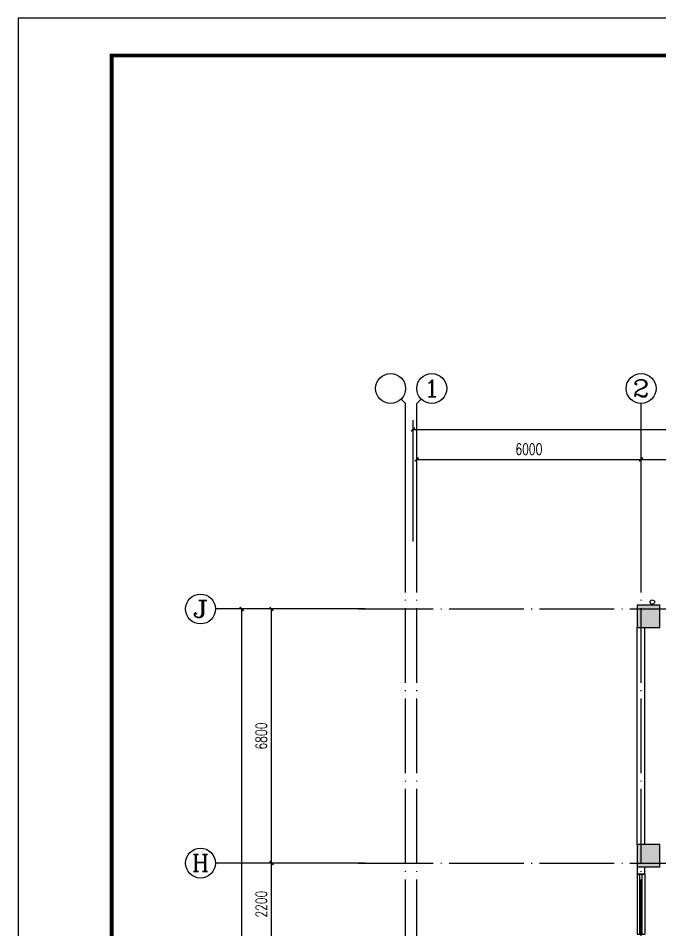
# Model space of a CAD drawing. Extents: x 888742 to 1277419, y 9079 to 622358.
# Drawn here: x 1039583 to 1056744, y 275666 to 300062 of the extents above; entities that cross this region are included whole.
import ezdxf
from ezdxf.enums import TextEntityAlignment as Align

# ---------------------------------------------------------------- set-up
doc = ezdxf.new("R2010")
doc.units = 0
doc.header["$LTSCALE"] = 1000
doc.header["$MEASUREMENT"] = 0
doc.linetypes.add('DOTE', pattern=[2.42, 2, -0.2, 0.02, -0.2])
for name, color, linetype in [('AXIS', 3, 'Continuous'), ('AXIS_TEXT', 7, 'Continuous'), ('COLUMN', 2, 'Continuous'), ('DOTE', 14, 'DOTE'), ('PUB_HATCH', 252, 'Continuous'), ('PUB_TITLE', 4, 'Continuous'), ('RAIN', 220, 'Continuous'), ('WALL', 2, 'Continuous'), ('WINDOW', 142, 'Continuous')]:
    doc.layers.add(name, color=color, linetype=linetype)
doc.styles.add('_TCH_AXIS', font='COMPLEX', dxfattribs={"bigfont": 'GBCBIG'})
doc.styles.add('_TCH_DIM_T3', font='SIMPLEX', dxfattribs={"width": 0.705882, "bigfont": 'GBCBIG'})
doc.styles.add('COMPLEX', font='COMPLEX')
doc.dimstyles.new('_TCH_ARCH&&100', dxfattribs={"dimtxt": 297.5, "dimasz": 100, "dimexe": 250, "dimexo": 300, "dimgap": 126.25, "dimtad": 1, "dimdec": 0, "dimzin": 0, "dimdsep": 46, "dimtxsty": '_TCH_DIM_T3', "dimblk": 'ARCHTICK', "dimcen": 0.09, "dimclrt": 7, "dimazin": 2, "dimtfac": 1, "dimtdec": 0, "dimtix": 1, "dimtmove": 2, "dimatfit": 3, "dimldrblk": 'ARCHTICK', "dimfxl": 1, "dimtolj": 1, "dimtzin": 0, "dimarcsym": 0})

# ---------------------------------------------------------------- blocks, each defined once
blk = doc.blocks.new('_ArchTick')
at = {"color": 0, "linetype": 'ByBlock', "const_width": 0.4}
blk.add_lwpolyline([(-0.5, -0.5), (0.5, 0.5)], dxfattribs=at)
blk = doc.blocks.new('*D326')
at = {"layer": 'AXIS', "color": 0, "lineweight": -2, "transparency": 16777216}
for p, q in [((1050244, 286053), (1050244, 288503)), ((1056244, 286053), (1056244, 288503)), ((1050244, 288253), (1056244, 288253))]:
    blk.add_line(p, q, dxfattribs=at)
at = {"layer": 'Defpoints', "color": 0, "transparency": 16777216}
for p in [(1056244, 288253), (1050244, 285753), (1056244, 285753)]:
    blk.add_point(p, dxfattribs=at)
at = {"layer": 'AXIS', "color": 0, "lineweight": -2, "transparency": 16777216, "xscale": 100, "yscale": 100, "zscale": 100, "rotation": 180}
blk.add_blockref('_ArchTick', (1050244, 288253), dxfattribs=at)
at = {"layer": 'AXIS', "color": 0, "lineweight": -2, "transparency": 16777216, "xscale": 100, "yscale": 100, "zscale": 100}
blk.add_blockref('_ArchTick', (1056244, 288253), dxfattribs=at)
at = {"layer": 'AXIS', "color": 7, "transparency": 16777216, "insert": (1053244, 288528), "char_height": 297.5, "attachment_point": 5, "style": '_TCH_DIM_T3'}
blk.add_mtext('\\A1;6000', dxfattribs=at)
blk = doc.blocks.new('*D327')
at = {"layer": 'AXIS', "color": 0, "lineweight": -2, "transparency": 16777216}
for p, q in [((1056244, 286053), (1056244, 288503)), ((1059344, 286053), (1059344, 288503)), ((1056244, 288253), (1059344, 288253))]:
    blk.add_line(p, q, dxfattribs=at)
at = {"layer": 'Defpoints', "color": 0, "transparency": 16777216}
for p in [(1059344, 288253), (1056244, 285753), (1059344, 285753)]:
    blk.add_point(p, dxfattribs=at)
at = {"layer": 'AXIS', "color": 0, "lineweight": -2, "transparency": 16777216, "xscale": 100, "yscale": 100, "zscale": 100, "rotation": 180}
blk.add_blockref('_ArchTick', (1056244, 288253), dxfattribs=at)
at = {"layer": 'AXIS', "color": 0, "lineweight": -2, "transparency": 16777216, "xscale": 100, "yscale": 100, "zscale": 100}
blk.add_blockref('_ArchTick', (1059344, 288253), dxfattribs=at)
at = {"layer": 'AXIS', "color": 7, "transparency": 16777216, "insert": (1057794, 288528), "char_height": 297.5, "attachment_point": 5, "style": '_TCH_DIM_T3'}
blk.add_mtext('\\A1;3100', dxfattribs=at)
blk = doc.blocks.new('*D336')
at = {"layer": 'AXIS', "color": 0, "lineweight": -2, "transparency": 16777216}
for p, q in [((1050144, 286053), (1050144, 289303)), ((1104344, 286053), (1104344, 289303)), ((1050144, 289053), (1104344, 289053))]:
    blk.add_line(p, q, dxfattribs=at)
at = {"layer": 'Defpoints', "color": 0, "transparency": 16777216}
for p in [(1104344, 289053), (1050144, 285753), (1104344, 285753)]:
    blk.add_point(p, dxfattribs=at)
at = {"layer": 'AXIS', "color": 0, "lineweight": -2, "transparency": 16777216, "xscale": 100, "yscale": 100, "zscale": 100, "rotation": 180}
blk.add_blockref('_ArchTick', (1050144, 289053), dxfattribs=at)
at = {"layer": 'AXIS', "color": 0, "lineweight": -2, "transparency": 16777216, "xscale": 100, "yscale": 100, "zscale": 100}
blk.add_blockref('_ArchTick', (1104344, 289053), dxfattribs=at)
at = {"layer": 'AXIS', "color": 7, "transparency": 16777216, "insert": (1077244, 289328), "char_height": 297.5, "attachment_point": 5, "style": '_TCH_DIM_T3'}
blk.add_mtext('\\A1;54200', dxfattribs=at)
blk = doc.blocks.new('*D344')
at = {"layer": 'AXIS', "color": 0, "lineweight": -2, "transparency": 16777216}
for p, q in [((1048560, 277451), (1046110, 277451)), ((1046360, 275251), (1046360, 277451)), ((1048560, 275251), (1046110, 275251))]:
    blk.add_line(p, q, dxfattribs=at)
at = {"layer": 'Defpoints', "color": 0, "transparency": 16777216}
for p in [(1046360, 277451), (1048860, 277451), (1048860, 275251)]:
    blk.add_point(p, dxfattribs=at)
at = {"layer": 'AXIS', "color": 0, "lineweight": -2, "transparency": 16777216, "xscale": 100, "yscale": 100, "zscale": 100}
for p, rotation in [((1046360, 277451), 90), ((1046360, 275251), 270)]:
    blk.add_blockref('_ArchTick', p, dxfattribs=dict(at, rotation=rotation))
at = {"layer": 'AXIS', "color": 7, "transparency": 16777216, "insert": (1046085, 276351), "char_height": 297.5, "attachment_point": 5, "rotation": 90, "style": '_TCH_DIM_T3'}
blk.add_mtext('\\A1;2200', dxfattribs=at)
blk = doc.blocks.new('*D345')
at = {"layer": 'AXIS', "color": 0, "lineweight": -2, "transparency": 16777216}
for p, q in [((1048560, 284251), (1046110, 284251)), ((1046360, 277451), (1046360, 284251)), ((1048560, 277451), (1046110, 277451))]:
    blk.add_line(p, q, dxfattribs=at)
at = {"layer": 'Defpoints', "color": 0, "transparency": 16777216}
for p in [(1046360, 284251), (1048860, 284251), (1048860, 277451)]:
    blk.add_point(p, dxfattribs=at)
at = {"layer": 'AXIS', "color": 0, "lineweight": -2, "transparency": 16777216, "xscale": 100, "yscale": 100, "zscale": 100}
for p, rotation in [((1046360, 284251), 90), ((1046360, 277451), 270)]:
    blk.add_blockref('_ArchTick', p, dxfattribs=dict(at, rotation=rotation))
at = {"layer": 'AXIS', "color": 7, "transparency": 16777216, "insert": (1046085, 280851), "char_height": 297.5, "attachment_point": 5, "rotation": 90, "style": '_TCH_DIM_T3'}
blk.add_mtext('\\A1;6800', dxfattribs=at)
blk = doc.blocks.new('*D346')
at = {"layer": 'AXIS', "color": 0, "lineweight": -2, "transparency": 16777216}
for p, q in [((1048560, 284251), (1045310, 284251)), ((1045560, 257852), (1045560, 284251)), ((1048560, 257852), (1045310, 257852))]:
    blk.add_line(p, q, dxfattribs=at)
at = {"layer": 'Defpoints', "color": 0, "transparency": 16777216}
for p in [(1045560, 284251), (1048860, 284251), (1048860, 257852)]:
    blk.add_point(p, dxfattribs=at)
at = {"layer": 'AXIS', "color": 0, "lineweight": -2, "transparency": 16777216, "xscale": 100, "yscale": 100, "zscale": 100}
for p, rotation in [((1045560, 284251), 90), ((1045560, 257852), 270)]:
    blk.add_blockref('_ArchTick', p, dxfattribs=dict(at, rotation=rotation))
at = {"layer": 'AXIS', "color": 7, "transparency": 16777216, "insert": (1045285, 271051), "char_height": 297.5, "attachment_point": 5, "rotation": 90, "style": '_TCH_DIM_T3'}
blk.add_mtext('\\A1;26400', dxfattribs=at)
blk = doc.blocks.new('$WINLIB2D$00000001')
at = {"color": 0}
for points in [[(-0.5, 0.5), (-0.5, -0.5)], [(-0.5, 0.5), (0.5, 0.5)], [(0.5, -0.5), (0.5, 0.5)], [(0.5, 0.167), (-0.5, 0.167)], [(0.5, -0.167), (-0.5, -0.167)], [(-0.5, -0.5), (0.5, -0.5)]]:
    blk.add_lwpolyline(points, dxfattribs=at)
blk = doc.blocks.new('_AXISO')
blk.add_circle((0, 0), 0.5)
at = {"layer": 'AXIS_TEXT', "style": 'COMPLEX', "width": 1.041667}
blk.add_attdef('A', text='', height=0.56, dxfattribs=at).set_placement((-0.25, -0.28), (0.25, -0.28), align=Align.FIT)

msp = doc.modelspace()

# ---------------------------------------------------------------- hatches: boundary and pattern name
at = {"layer": 'PUB_HATCH'}
for points in [[(1056144, 283751.2), (1056744, 283751.2), (1056744, 284351.2), (1056144, 284351.2)], [(1056144, 277351.2), (1056744, 277351.2), (1056744, 277951.2), (1056144, 277951.2)]]:
    msp.add_hatch(color=256, dxfattribs=at).paths.add_polyline_path(points)

# ---------------------------------------------------------------- linework, layer by layer
at = {"layer": 'AXIS'}
for p, q in [((1049826.9, 289870.4), (1049944, 289753.2)), ((1050361.2, 289870.4), (1050244, 289753.2)), ((1049944, 285753.2), (1049944, 289753.2)), ((1050244, 285753.2), (1050244, 289753.2)), ((1056244, 285753.2), (1056244, 289753.2)), ((1048859.7, 284251.2), (1044859.7, 284251.2)), ((1048859.7, 277451.2), (1044859.7, 277451.2))]:
    msp.add_line(p, q, dxfattribs=at)
at = {"layer": 'COLUMN'}
for p, q in [((1056744, 284351.2), (1056144, 284351.2)), ((1056144, 284351.2), (1056144, 283751.2)), ((1056744, 283751.2), (1056744, 284351.2)), ((1056144, 283751.2), (1056744, 283751.2)), ((1056744, 277951.2), (1056144, 277951.2)), ((1056144, 277951.2), (1056144, 277351.2)), ((1056744, 277351.2), (1056744, 277951.2)), ((1056144, 277351.2), (1056744, 277351.2))]:
    msp.add_line(p, q, dxfattribs=at)
at = {"layer": 'DOTE'}
for p, q in [((1049944, 255654.6, 0), (1049944, 285779.3)), ((1050244, 255654.6, 0), (1050244, 285753.2, 0)), ((1056244, 255654.6, 0), (1056244, 285753.2, 0)), ((1048686.9, 284251.2, 0), (1105889.7, 284251.2)), ((1048686.9, 277451.2), (1105889.7, 277451.2))]:
    msp.add_line(p, q, dxfattribs=at)
at = {"layer": 'PUB_TITLE'}
msp.add_lwpolyline([(1039583, 240661.5), (1123683, 240661.5), (1123683, 300061.5), (1039583, 300061.5)], close=True, dxfattribs=at)
at = {"layer": 'PUB_TITLE', "const_width": 100}
msp.add_lwpolyline([(1042083, 241661.5), (1122683, 241661.5), (1122683, 299061.5), (1042083, 299061.5)], close=True, dxfattribs=at)
at = {"layer": 'RAIN'}
msp.add_circle((1056544, 284436.2, 0), 60, dxfattribs=at)
at = {"layer": 'WALL'}
for p, q in [((1056144, 277951.2), (1056144, 283751.2)), ((1056344, 277951.2), (1056344, 283751.2)), ((1056144, 277351.2), (1056144, 277151.2)), ((1056144, 277151.2), (1056344, 277151.2)), ((1056344, 277151.2), (1056344, 277351.2))]:
    msp.add_line(p, q, dxfattribs=at)

# ---------------------------------------------------------------- block references
at = {"layer": 'AXIS', "xscale": 800, "yscale": 800, "zscale": 800}
msp.add_blockref('_AXISO', (1049544, 290153.2), dxfattribs=at)
at = {"layer": 'AXIS'}
ref = msp.add_blockref('_AXISO', (1050644, 290153.2), dxfattribs=dict(at, xscale=800, yscale=800, zscale=800))
ref.add_attrib('A', '1', dxfattribs={"layer": 'AXIS_TEXT', "height": 452.5, "style": '_TCH_AXIS', "width": 2.333333}).set_placement((1050417.8, 289927), (1050870.3, 289927), align=Align.FIT)
ref = msp.add_blockref('_AXISO', (1056244, 290153.2), dxfattribs=dict(at, xscale=800, yscale=800, zscale=800))
ref.add_attrib('A', '2', dxfattribs={"layer": 'AXIS_TEXT', "height": 452.5, "style": '_TCH_AXIS', "width": 1.5}).set_placement((1056017.8, 289927), (1056470.3, 289927), align=Align.FIT)
ref = msp.add_blockref('_AXISO', (1044459.7, 284251.2), dxfattribs=dict(at, xscale=800, yscale=800, zscale=800))
ref.add_attrib('A', 'J', dxfattribs={"layer": 'AXIS_TEXT', "height": 452.5, "style": '_TCH_AXIS', "width": 1.909091}).set_placement((1044233.5, 284024.9), (1044686, 284024.9), align=Align.FIT)
ref = msp.add_blockref('_AXISO', (1044459.7, 277451.2), dxfattribs=dict(at, xscale=800, yscale=800, zscale=800))
ref.add_attrib('A', 'H', dxfattribs={"layer": 'AXIS_TEXT', "height": 452.5, "style": '_TCH_AXIS', "width": 1.05}).set_placement((1044233.5, 277224.9), (1044686, 277224.9), align=Align.FIT)
at = {"layer": 'WINDOW', "xscale": -1600, "yscale": -200, "zscale": -1600, "rotation": 89.99999997307702}
msp.add_blockref('$WINLIB2D$00000001', (1056244, 276351.2), dxfattribs=at)

# ---------------------------------------------------------------- dimensions: what is measured, and where the dimension line sits
at = {"layer": 'AXIS'}
for p1, p2, distance, picture, middle in [((1050144, 285753.2), (1104344.1, 285753.2), 3300, '*D336', (1077244, 289328.2)), ((1050244, 285753.2), (1056244, 285753.2), 2500, '*D326', (1053244, 288528.2)), ((1056244, 285753.2), (1059344, 285753.2), 2500, '*D327', (1057794, 288528.2)), ((1048859.7, 257851.6), (1048859.7, 284251.2), 3300, '*D346', (1045284.7, 271051.4)), ((1048859.7, 277451.2), (1048859.7, 284251.2), 2500, '*D345', (1046084.7, 280851.2)), ((1048859.7, 275251.2), (1048859.7, 277451.2), 2500, '*D344', (1046084.7, 276351.2))]:
    dim = msp.add_aligned_dim(p1=p1, p2=p2, distance=distance, dimstyle='_TCH_ARCH&&100', dxfattribs=at)
    dim.commit()
    dim.dimension.update_dxf_attribs({"geometry": picture, "text_midpoint": middle})

doc.saveas('drawing.dxf')
